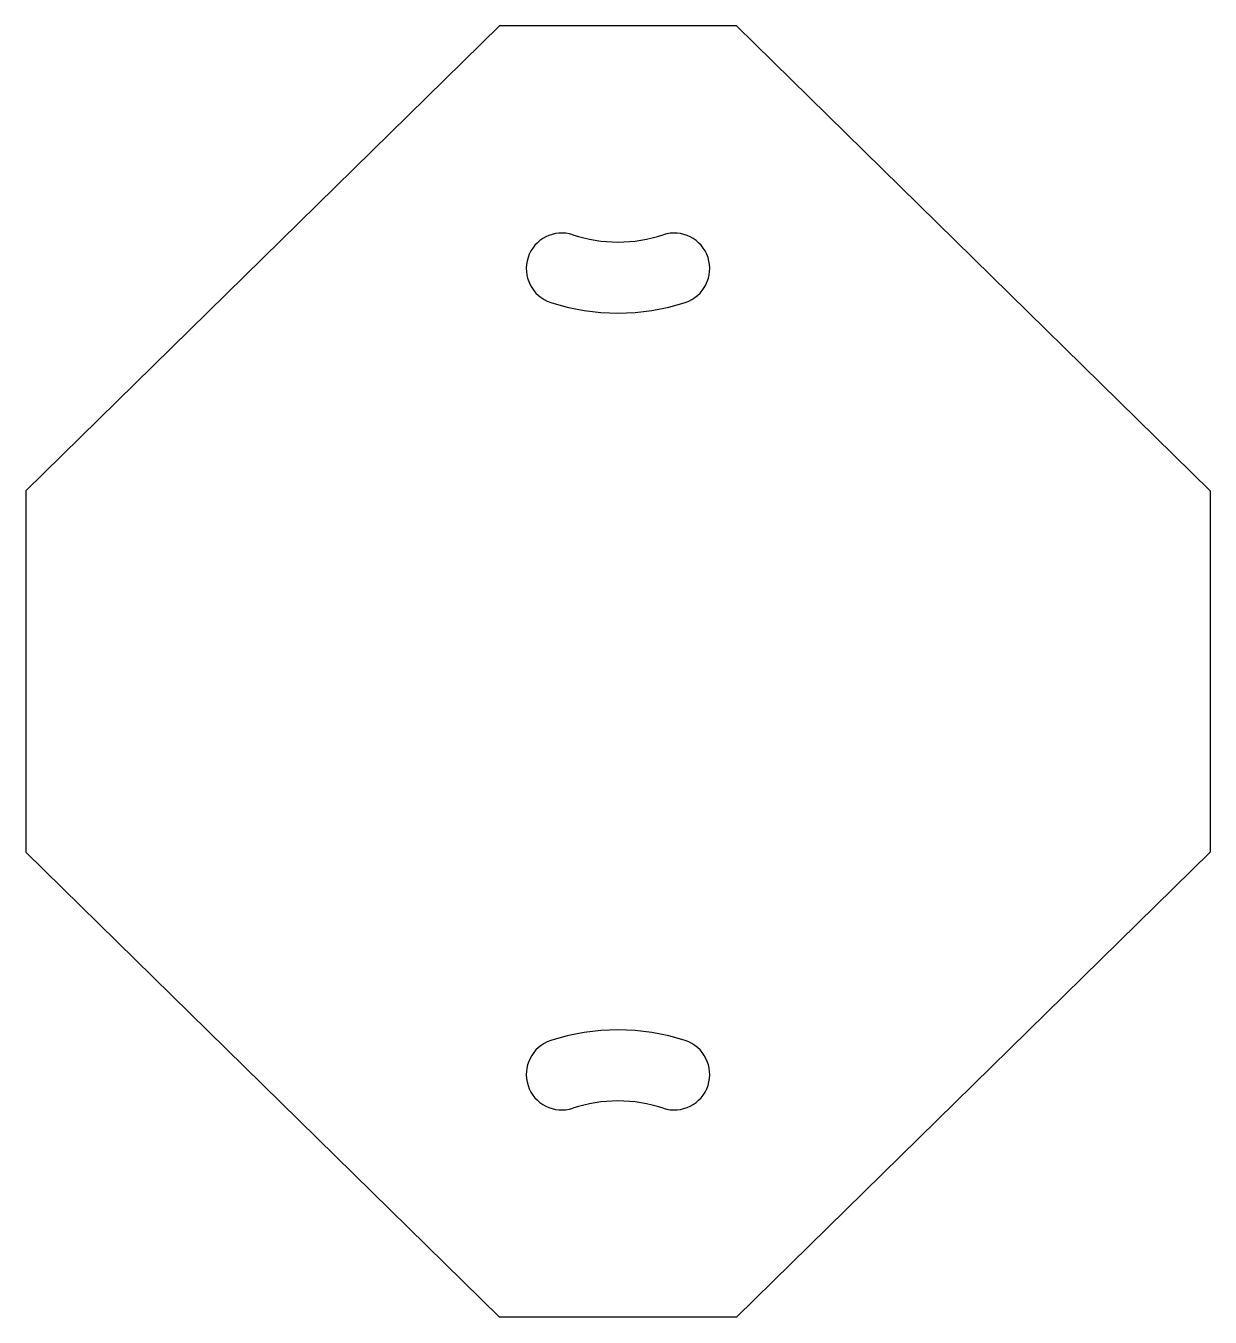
# Model space of a CAD drawing. Header units: millimetres. Extents: x 2529 to 2729, y 927 to 1145.
import ezdxf

# ---------------------------------------------------------------- set-up
doc = ezdxf.new("R2010")
doc.units = ezdxf.units.MM

msp = doc.modelspace()

# ---------------------------------------------------------------- linework, layer by layer
for p, q in [((2529.17, 1066.48), (2609.17, 1144.98)), ((2649.17, 1144.98), (2609.17, 1144.98)), ((2649.17, 1144.98), (2729.17, 1066.48)), ((2529.17, 1066.48), (2529.17, 1005.48)), ((2729.17, 1066.48), (2729.17, 1005.48)), ((2609.17, 926.98), (2529.17, 1005.48)), ((2649.17, 926.98), (2729.17, 1005.48)), ((2649.17, 926.98), (2609.17, 926.98))]:
    msp.add_line(p, q)
for centre, radius, start, end in [((2619.68, 1103.99), 6, 71.8649, 251.8649), ((2629.17, 1132.98), 24.5, 251.8649, 288.1351), ((2638.67, 1103.99), 6, 288.1351, 108.1351), ((2629.17, 1132.98), 36.5, 251.8649, 288.1351), ((2629.17, 938.98), 36.5, 71.8649, 108.1351), ((2619.68, 967.96), 6, 108.1351, 288.1351), ((2638.67, 967.96), 6, 251.8649, 71.8649), ((2629.17, 938.98), 24.5, 71.8649, 108.1351)]:
    msp.add_arc(centre, radius, start, end)

doc.saveas('drawing.dxf')
